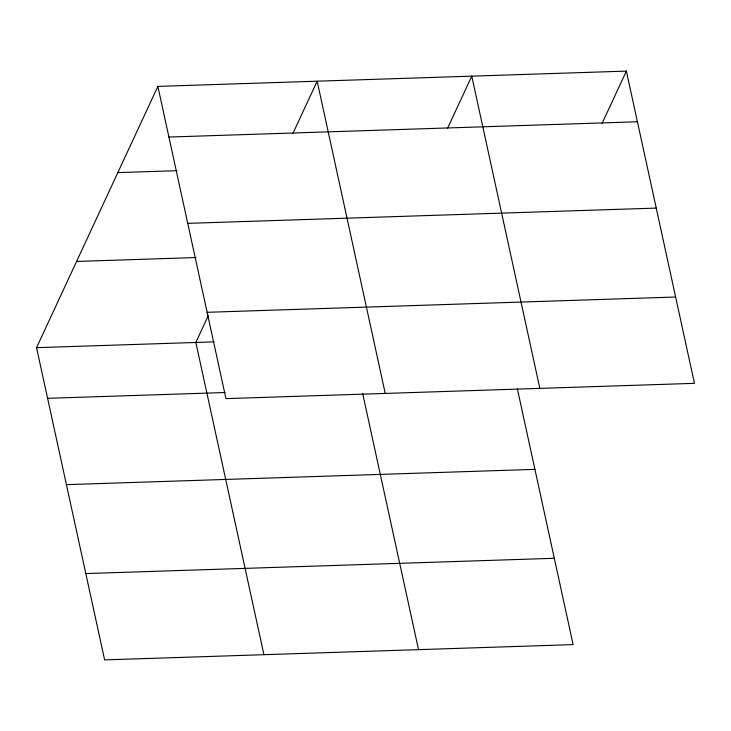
<?xml version="1.0" encoding="UTF-8"?>
<svg xmlns="http://www.w3.org/2000/svg" width="731" height="731" viewBox="0 0 731 731"><rect width="100%" height="100%" fill="white"/><g stroke="black" fill="none" stroke-linecap="round" stroke-linejoin="round"><path stroke-width="1.1" d="M517.301 388.563L573.131 644.605L104.624 659.892L36.55 347.664L157.869 86.395L626.376 71.108L694.45 383.336L225.952 398.623L157.869 86.395M208.234 315.774L195.844 342.464L263.918 654.693M292.857 133.545L317.163 81.196L385.237 393.424M447.463 128.501L471.769 76.152L539.843 388.38M602.07 123.457L626.376 71.108M168.916 137.053L637.414 121.766M117.837 172.607L177.003 170.679M187.739 223.366L656.237 208.088M76.591 261.442L196.054 257.54M207.129 312.301L675.627 297.024M36.55 347.664L214.028 341.87M47.597 398.313L225.075 392.529M66.411 484.635L534.918 469.357M85.81 573.57L554.308 558.292M362.695 393.607L418.525 649.649"/></g></svg>
